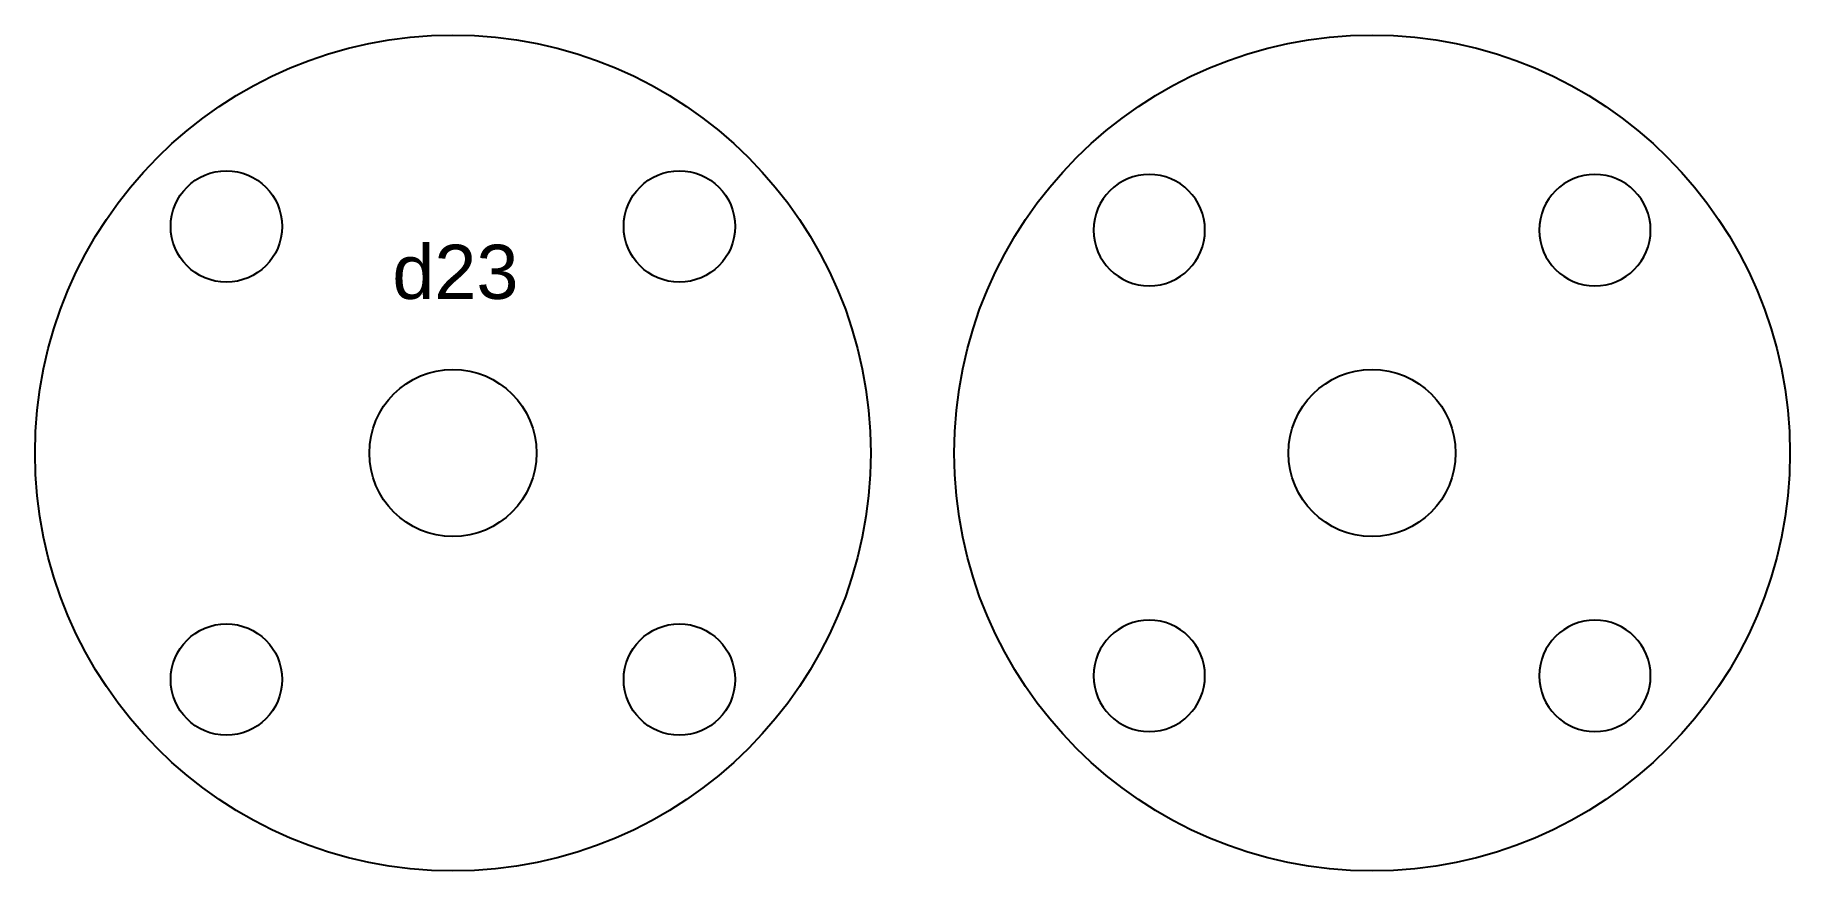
# Model space of a CAD drawing. Extents: x -106 to -43, y -118 to -88.
import ezdxf

# ---------------------------------------------------------------- set-up
doc = ezdxf.new("R2010")
doc.units = 0
doc.layers.add('DEFAULT', color=7, linetype='CONTINUOUS')
doc.styles.add('DEFAULT', font='arial.ttf')

msp = doc.modelspace()

# ---------------------------------------------------------------- linework, layer by layer
at = {"layer": 'DEFAULT'}
for centre, radius in [((-91, -103, 5), 15), ((-58, -103, 7), 15), ((-99.132, -94.868, 5), 2), ((-82.868, -94.868, 5), 2), ((-91, -103, 5), 3), ((-58, -103, 7), 3), ((-99.132, -111.132, 5), 2), ((-82.868, -111.132, 5), 2)]:
    msp.add_circle(centre, radius, dxfattribs=at)
at = {"layer": 'DEFAULT', "extrusion": (0, 0, -1)}
for centre in [(66, -95, -3), (50, -95, -7), (66, -111, -7), (50, -111, -7)]:
    msp.add_circle(centre, 2, dxfattribs=at)

# ---------------------------------------------------------------- texts
at = {"layer": 'DEFAULT', "style": 'DEFAULT'}
msp.add_text('d23', height=1.9435, dxfattribs=at).set_placement((-93.176, -97.469))

doc.saveas('drawing.dxf')
